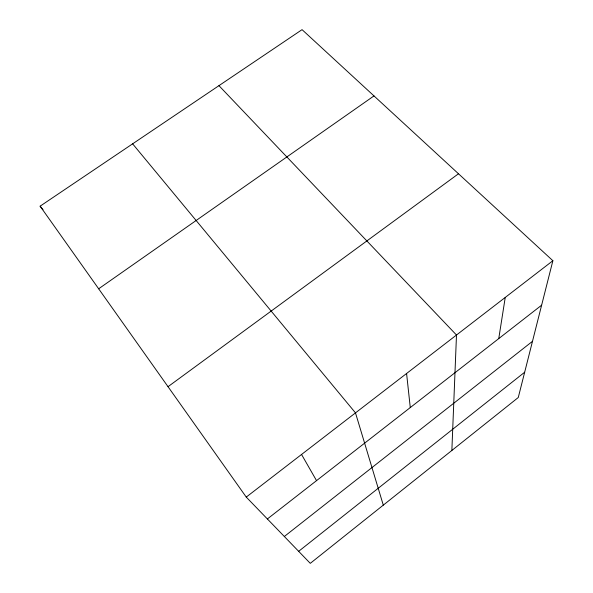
<?xml version="1.0" encoding="UTF-8"?>
<svg xmlns="http://www.w3.org/2000/svg" width="593" height="593" viewBox="0 0 593 593"><rect width="100%" height="100%" fill="white"/><g stroke="black" fill="none" stroke-linecap="round" stroke-linejoin="round"><path stroke-width="0.89" d="M451.859 450.465L456.491 335.023L218.95 85.659M498.757 338.596L505.243 297.449M552.876 260.72L518.275 397.51L310.28 563.35L246.251 497.09L40.124 206.171L302.059 29.65L552.876 260.72L246.251 497.09M298.657 551.327L524.672 372.219M284.329 536.495L532.492 341.316M267.376 518.957L541.639 305.173M168.019 386.688L458.493 173.764M98.66 288.791L373.99 95.91M132.624 143.832L355.489 412.884L383.293 505.14M40.124 206.171L43 209.707M301.548 454.46L316.536 480.634M406.583 373.494L410.274 407.569"/></g></svg>
